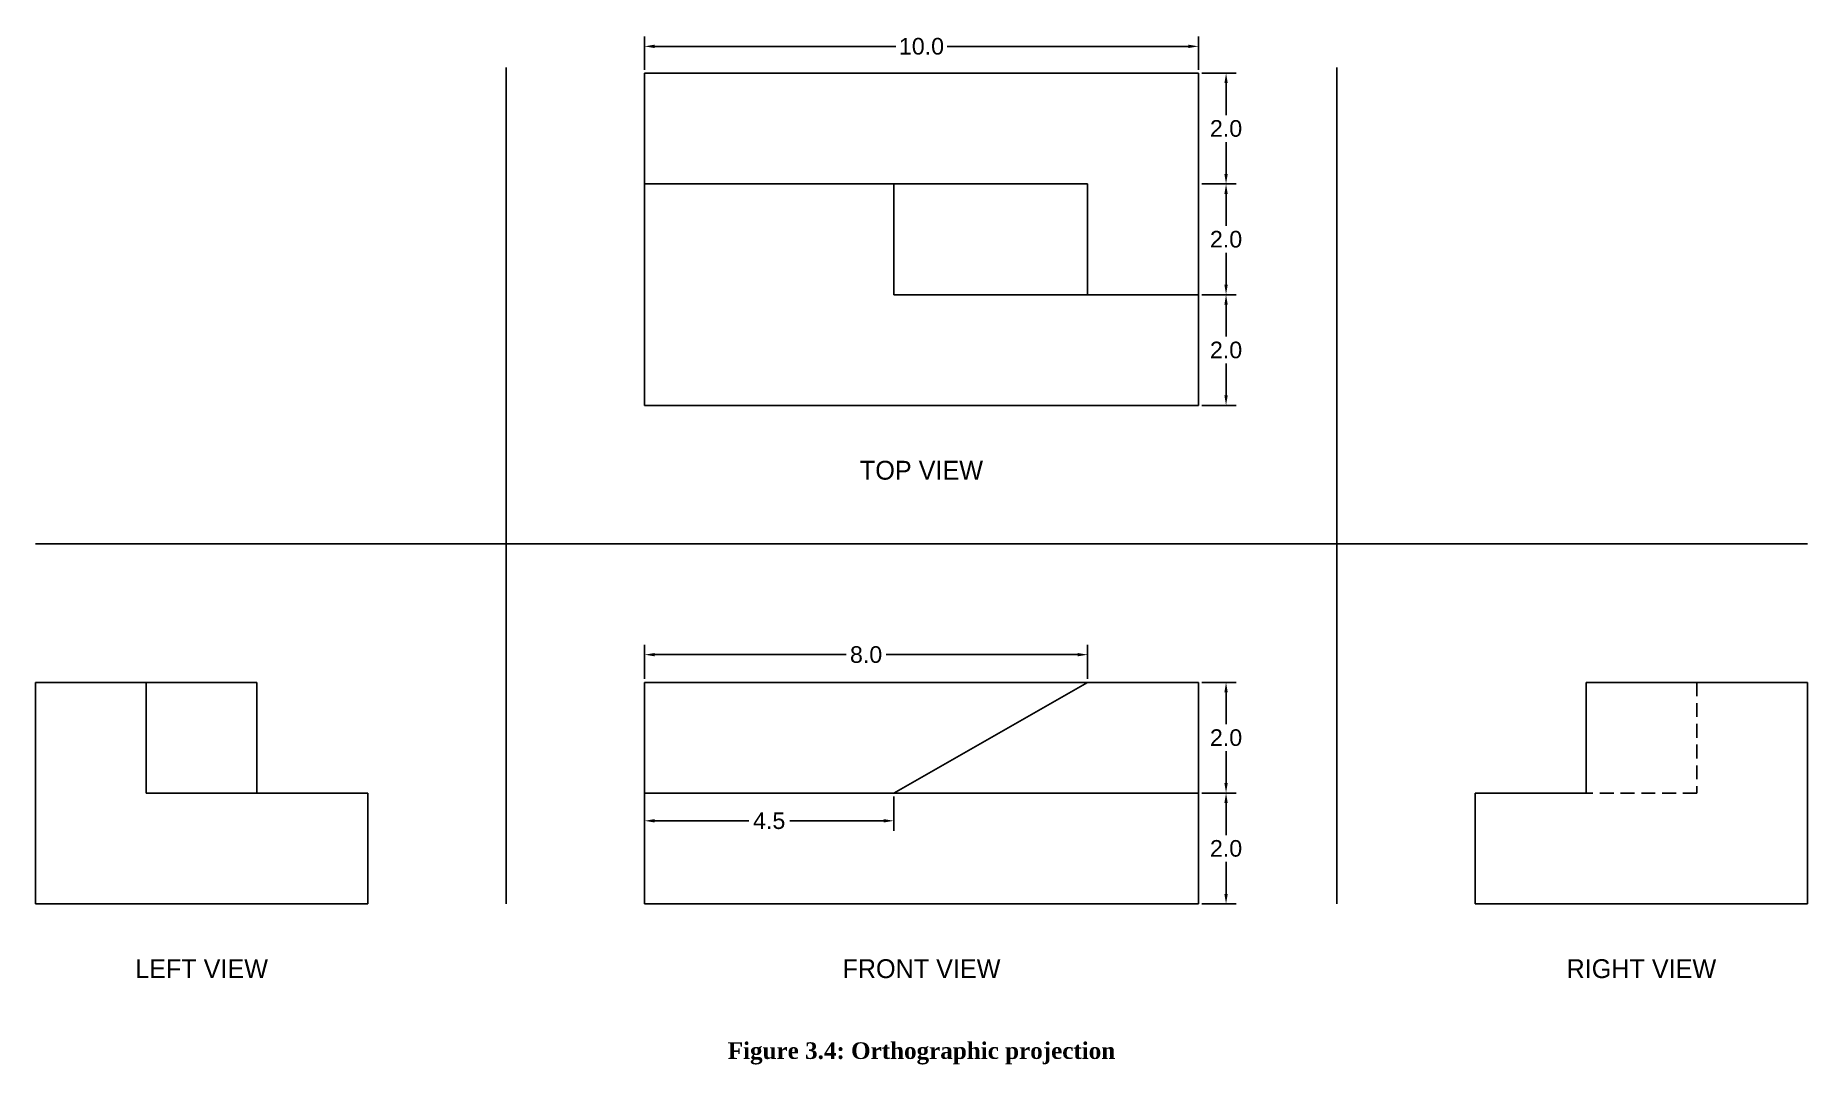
# Model space of a CAD drawing. Header units: inches. Extents: x 2.6 to 34.6, y 2 to 20.6.
import ezdxf

# ---------------------------------------------------------------- set-up
doc = ezdxf.new("R2010")
doc.units = ezdxf.units.IN
doc.header["$MEASUREMENT"] = 0
doc.linetypes.add('HIDDEN', pattern=[0.375, 0.25, -0.125])
doc.layers.add('Layer1', color=7, linetype='HIDDEN')
doc.styles.get("Standard").update_dxf_attribs({"font": 'arial.ttf'})
doc.dimstyles.get("Standard").update_dxf_attribs({"dimtxt": 0.3, "dimasz": 0.18, "dimexe": 0.18, "dimexo": 0.0625, "dimgap": 0.09, "dimtad": 0, "dimtih": 1, "dimtoh": 1, "dimdec": 1, "dimzin": 0, "dimdsep": 46, "dimtxsty": 'Standard', "dimcen": 0.09, "dimadec": 0, "dimazin": 0, "dimtfac": 1, "dimtdec": 1, "dimtofl": 0, "dimtmove": 0, "dimatfit": 3, "dimfxl": 1, "dimtolj": 1, "dimtzin": 0, "dimarcsym": 0})

# ---------------------------------------------------------------- blocks, each defined once
blk = doc.blocks.new('*D2')
at = {"color": 0, "lineweight": -2, "transparency": 16777216}
for p, q in [((13.578, 20.01), (13.578, 20.612)), ((23.578, 20.01), (23.578, 20.612)), ((13.758, 20.432), (18.113, 20.432)), ((23.398, 20.432), (19.043, 20.432))]:
    blk.add_line(p, q, dxfattribs=at)
at = {"color": 0, "transparency": 16777216}
for points in [[(13.758, 20.462), (13.758, 20.402), (13.578, 20.432)], [(23.398, 20.462), (23.398, 20.402), (23.578, 20.432)]]:
    blk.add_solid(points, dxfattribs=at)
at = {"layer": 'Defpoints', "color": 0, "transparency": 16777216}
for p in [(23.578, 20.432), (13.578, 19.948), (23.578, 19.948)]:
    blk.add_point(p, dxfattribs=at)
at = {"color": 0, "transparency": 16777216, "insert": (18.578, 20.432), "char_height": 0.3, "attachment_point": 5}
blk.add_mtext('\\A1;10.0', dxfattribs=at)
blk = doc.blocks.new('*D3')
at = {"color": 0, "lineweight": -2, "transparency": 16777216}
for p, q in [((23.641, 19.948), (24.258, 19.948)), ((24.078, 19.768), (24.078, 19.191)), ((24.078, 18.128), (24.078, 18.704)), ((23.641, 17.948), (24.258, 17.948))]:
    blk.add_line(p, q, dxfattribs=at)
at = {"color": 0, "transparency": 16777216}
for points in [[(24.048, 19.768), (24.108, 19.768), (24.078, 19.948)], [(24.048, 18.128), (24.108, 18.128), (24.078, 17.948)]]:
    blk.add_solid(points, dxfattribs=at)
at = {"layer": 'Defpoints', "color": 0, "transparency": 16777216}
for p in [(23.578, 19.948), (23.578, 17.948), (24.078, 17.948)]:
    blk.add_point(p, dxfattribs=at)
at = {"color": 0, "transparency": 16777216, "insert": (24.078, 18.948), "char_height": 0.3, "attachment_point": 5}
blk.add_mtext('\\A1;2.0', dxfattribs=at)
blk = doc.blocks.new('*D4')
at = {"color": 0, "lineweight": -2, "transparency": 16777216}
for p, q in [((23.641, 17.948), (24.258, 17.948)), ((24.078, 17.768), (24.078, 17.191)), ((24.078, 16.128), (24.078, 16.704)), ((23.641, 15.948), (24.258, 15.948))]:
    blk.add_line(p, q, dxfattribs=at)
at = {"color": 0, "transparency": 16777216}
for points in [[(24.048, 17.768), (24.108, 17.768), (24.078, 17.948)], [(24.048, 16.128), (24.108, 16.128), (24.078, 15.948)]]:
    blk.add_solid(points, dxfattribs=at)
at = {"layer": 'Defpoints', "color": 0, "transparency": 16777216}
for p in [(23.578, 17.948), (24.078, 17.948), (23.578, 15.948)]:
    blk.add_point(p, dxfattribs=at)
at = {"color": 0, "transparency": 16777216, "insert": (24.078, 16.948), "char_height": 0.3, "attachment_point": 5}
blk.add_mtext('\\A1;2.0', dxfattribs=at)
blk = doc.blocks.new('*D5')
at = {"color": 0, "lineweight": -2, "transparency": 16777216}
for p, q in [((23.641, 15.948), (24.258, 15.948)), ((24.078, 15.768), (24.078, 15.191)), ((24.078, 14.128), (24.078, 14.704)), ((23.641, 13.948), (24.258, 13.948))]:
    blk.add_line(p, q, dxfattribs=at)
at = {"color": 0, "transparency": 16777216}
for points in [[(24.048, 15.768), (24.108, 15.768), (24.078, 15.948)], [(24.048, 14.128), (24.108, 14.128), (24.078, 13.948)]]:
    blk.add_solid(points, dxfattribs=at)
at = {"layer": 'Defpoints', "color": 0, "transparency": 16777216}
for p in [(23.578, 15.948), (23.578, 13.948), (24.078, 13.948)]:
    blk.add_point(p, dxfattribs=at)
at = {"color": 0, "transparency": 16777216, "insert": (24.078, 14.948), "char_height": 0.3, "attachment_point": 5}
blk.add_mtext('\\A1;2.0', dxfattribs=at)
blk = doc.blocks.new('*D6')
at = {"color": 0, "lineweight": -2, "transparency": 16777216}
for p, q in [((13.578, 6.885), (13.578, 6.268)), ((18.078, 6.885), (18.078, 6.268)), ((13.758, 6.448), (15.458, 6.448)), ((17.898, 6.448), (16.199, 6.448))]:
    blk.add_line(p, q, dxfattribs=at)
at = {"color": 0, "transparency": 16777216}
for points in [[(13.758, 6.478), (13.758, 6.418), (13.578, 6.448)], [(17.898, 6.478), (17.898, 6.418), (18.078, 6.448)]]:
    blk.add_solid(points, dxfattribs=at)
at = {"layer": 'Defpoints', "color": 0, "transparency": 16777216}
for p in [(13.578, 6.948), (18.078, 6.948), (18.078, 6.448)]:
    blk.add_point(p, dxfattribs=at)
at = {"color": 0, "transparency": 16777216, "insert": (15.828, 6.448), "char_height": 0.3, "attachment_point": 5}
blk.add_mtext('\\A1;4.5', dxfattribs=at)
blk = doc.blocks.new('*D7')
at = {"color": 0, "lineweight": -2, "transparency": 16777216}
for p, q in [((13.578, 9.01), (13.578, 9.628)), ((21.578, 9.01), (21.578, 9.628)), ((13.758, 9.448), (17.216, 9.448)), ((21.398, 9.448), (17.941, 9.448))]:
    blk.add_line(p, q, dxfattribs=at)
at = {"color": 0, "transparency": 16777216}
for points in [[(13.758, 9.478), (13.758, 9.418), (13.578, 9.448)], [(21.398, 9.478), (21.398, 9.418), (21.578, 9.448)]]:
    blk.add_solid(points, dxfattribs=at)
at = {"layer": 'Defpoints', "color": 0, "transparency": 16777216}
for p in [(21.578, 9.448), (13.578, 8.948), (21.578, 8.948)]:
    blk.add_point(p, dxfattribs=at)
at = {"color": 0, "transparency": 16777216, "insert": (17.578, 9.448), "char_height": 0.3, "attachment_point": 5}
blk.add_mtext('\\A1;8.0', dxfattribs=at)
blk = doc.blocks.new('*D8')
at = {"color": 0, "lineweight": -2, "transparency": 16777216}
for p, q in [((23.641, 8.948), (24.258, 8.948)), ((24.078, 8.768), (24.078, 8.191)), ((24.078, 7.128), (24.078, 7.704)), ((23.641, 6.948), (24.258, 6.948))]:
    blk.add_line(p, q, dxfattribs=at)
at = {"color": 0, "transparency": 16777216}
for points in [[(24.048, 8.768), (24.108, 8.768), (24.078, 8.948)], [(24.048, 7.128), (24.108, 7.128), (24.078, 6.948)]]:
    blk.add_solid(points, dxfattribs=at)
at = {"layer": 'Defpoints', "color": 0, "transparency": 16777216}
for p in [(23.578, 8.948), (23.578, 6.948), (24.078, 6.948)]:
    blk.add_point(p, dxfattribs=at)
at = {"color": 0, "transparency": 16777216, "insert": (24.078, 7.948), "char_height": 0.3, "attachment_point": 5}
blk.add_mtext('\\A1;2.0', dxfattribs=at)
blk = doc.blocks.new('*D9')
at = {"color": 0, "lineweight": -2, "transparency": 16777216}
for p, q in [((23.641, 6.948), (24.258, 6.948)), ((24.078, 6.768), (24.078, 6.191)), ((24.078, 5.128), (24.078, 5.704)), ((23.641, 4.948), (24.258, 4.948))]:
    blk.add_line(p, q, dxfattribs=at)
at = {"color": 0, "transparency": 16777216}
for points in [[(24.048, 6.768), (24.108, 6.768), (24.078, 6.948)], [(24.048, 5.128), (24.108, 5.128), (24.078, 4.948)]]:
    blk.add_solid(points, dxfattribs=at)
at = {"layer": 'Defpoints', "color": 0, "transparency": 16777216}
for p in [(23.578, 6.948), (23.578, 4.948), (24.078, 4.948)]:
    blk.add_point(p, dxfattribs=at)
at = {"color": 0, "transparency": 16777216, "insert": (24.078, 5.948), "char_height": 0.3, "attachment_point": 5}
blk.add_mtext('\\A1;2.0', dxfattribs=at)

msp = doc.modelspace()

# ---------------------------------------------------------------- linework, layer by layer
for p, q in [((11.078, 4.948), (11.078, 20.052)), ((23.578, 19.948), (13.578, 19.948)), ((13.578, 19.948), (13.578, 17.948)), ((23.578, 17.948), (23.578, 19.948)), ((26.078, 4.948), (26.078, 20.052)), ((13.578, 17.948), (13.578, 13.948)), ((13.578, 17.948), (18.078, 17.948)), ((18.078, 17.948), (18.078, 15.948)), ((21.578, 17.948), (18.078, 17.948)), ((21.578, 15.948), (21.578, 17.948)), ((23.578, 15.948), (23.578, 17.948)), ((18.078, 15.948), (23.578, 15.948)), ((23.578, 13.948), (23.578, 15.948)), ((13.578, 13.948), (23.578, 13.948)), ((2.578, 11.448), (34.578, 11.448)), ((2.578, 4.948), (2.578, 8.948)), ((2.578, 8.948), (4.578, 8.948)), ((4.578, 8.948), (6.578, 8.948)), ((4.578, 8.948), (4.578, 6.948)), ((6.578, 8.948), (6.578, 6.948)), ((21.578, 8.948), (13.578, 8.948)), ((13.578, 8.948), (13.578, 4.948)), ((18.078, 6.948), (21.578, 8.948)), ((23.578, 8.948), (21.578, 8.948)), ((23.578, 6.948), (23.578, 8.948)), ((32.578, 8.948), (30.578, 8.948)), ((30.578, 8.948), (30.578, 6.948)), ((34.578, 8.948), (32.578, 8.948)), ((34.578, 4.948), (34.578, 8.948)), ((4.578, 6.948), (6.578, 6.948)), ((6.578, 6.948), (8.578, 6.948)), ((8.578, 6.948), (8.578, 4.948)), ((13.578, 6.948), (18.078, 6.948)), ((18.078, 6.948), (23.578, 6.948)), ((23.578, 4.948), (23.578, 6.948)), ((30.578, 6.948), (28.578, 6.948)), ((28.578, 6.948), (28.578, 4.948)), ((8.578, 4.948), (2.578, 4.948)), ((13.578, 4.948), (23.578, 4.948)), ((28.578, 4.948), (34.578, 4.948))]:
    msp.add_line(p, q)
at = {"layer": 'Layer1'}
for p, q in [((32.578, 8.948), (32.578, 6.948)), ((32.578, 6.948), (30.578, 6.948))]:
    msp.add_line(p, q, dxfattribs=at)

# ---------------------------------------------------------------- texts
at = {"attachment_point": 1}
for s, width, insert, char_height in [('\\pxqc;{\\Ftxt|c0;TOP VIEW}', 10, (13.578, 12.948), 0.34), ('\\pxqc;{\\Ftxt|c0;LEFT VIEW}', 6, (2.578, 3.948), 0.34), ('\\pxqc;{\\Ftxt|c0;FRONT VIEW}', 10, (13.578, 3.948), 0.34), ('\\pxqc;{\\Ftxt|c0;RIGHT VIEW}', 6, (28.578, 3.948), 0.34), ('\\pxqc;{\\fTimes New Roman|b1|i0|c0|p18;Figure 3.4: Orthographic projection}', 32, (2.578, 2.448), 0.3)]:
    msp.add_mtext_dynamic_manual_height_columns(s, width=width, gutter_width=1, heights=[0], dxfattribs=dict(at, insert=insert, char_height=char_height))

# ---------------------------------------------------------------- dimensions: what is measured, and where the dimension line sits
for base, p1, p2, picture, middle in [((23.578, 20.432), (13.578, 19.948), (23.578, 19.948), '*D2', (18.578, 20.432)), ((21.578, 9.448), (13.578, 8.948), (21.578, 8.948), '*D7', (17.578, 9.448)), ((18.078, 6.448), (13.578, 6.948), (18.078, 6.948), '*D6', (15.828, 6.448))]:
    dim = msp.add_linear_dim(base=base, p1=p1, p2=p2, dimstyle='Standard')
    dim.commit()
    dim.dimension.update_dxf_attribs({"geometry": picture, "text_midpoint": middle})
for base, p1, p2, picture, middle in [((24.078, 17.948), (23.578, 19.948), (23.578, 17.948), '*D3', (24.078, 18.948)), ((24.078, 17.948), (23.578, 15.948), (23.578, 17.948), '*D4', (24.078, 16.948)), ((24.078, 13.948), (23.578, 15.948), (23.578, 13.948), '*D5', (24.078, 14.948)), ((24.078, 6.948), (23.578, 8.948), (23.578, 6.948), '*D8', (24.078, 7.948)), ((24.078, 4.948), (23.578, 6.948), (23.578, 4.948), '*D9', (24.078, 5.948))]:
    dim = msp.add_linear_dim(base=base, p1=p1, p2=p2, angle=90, dimstyle='Standard')
    dim.commit()
    dim.dimension.update_dxf_attribs({"geometry": picture, "text_midpoint": middle})

doc.saveas('drawing.dxf')
